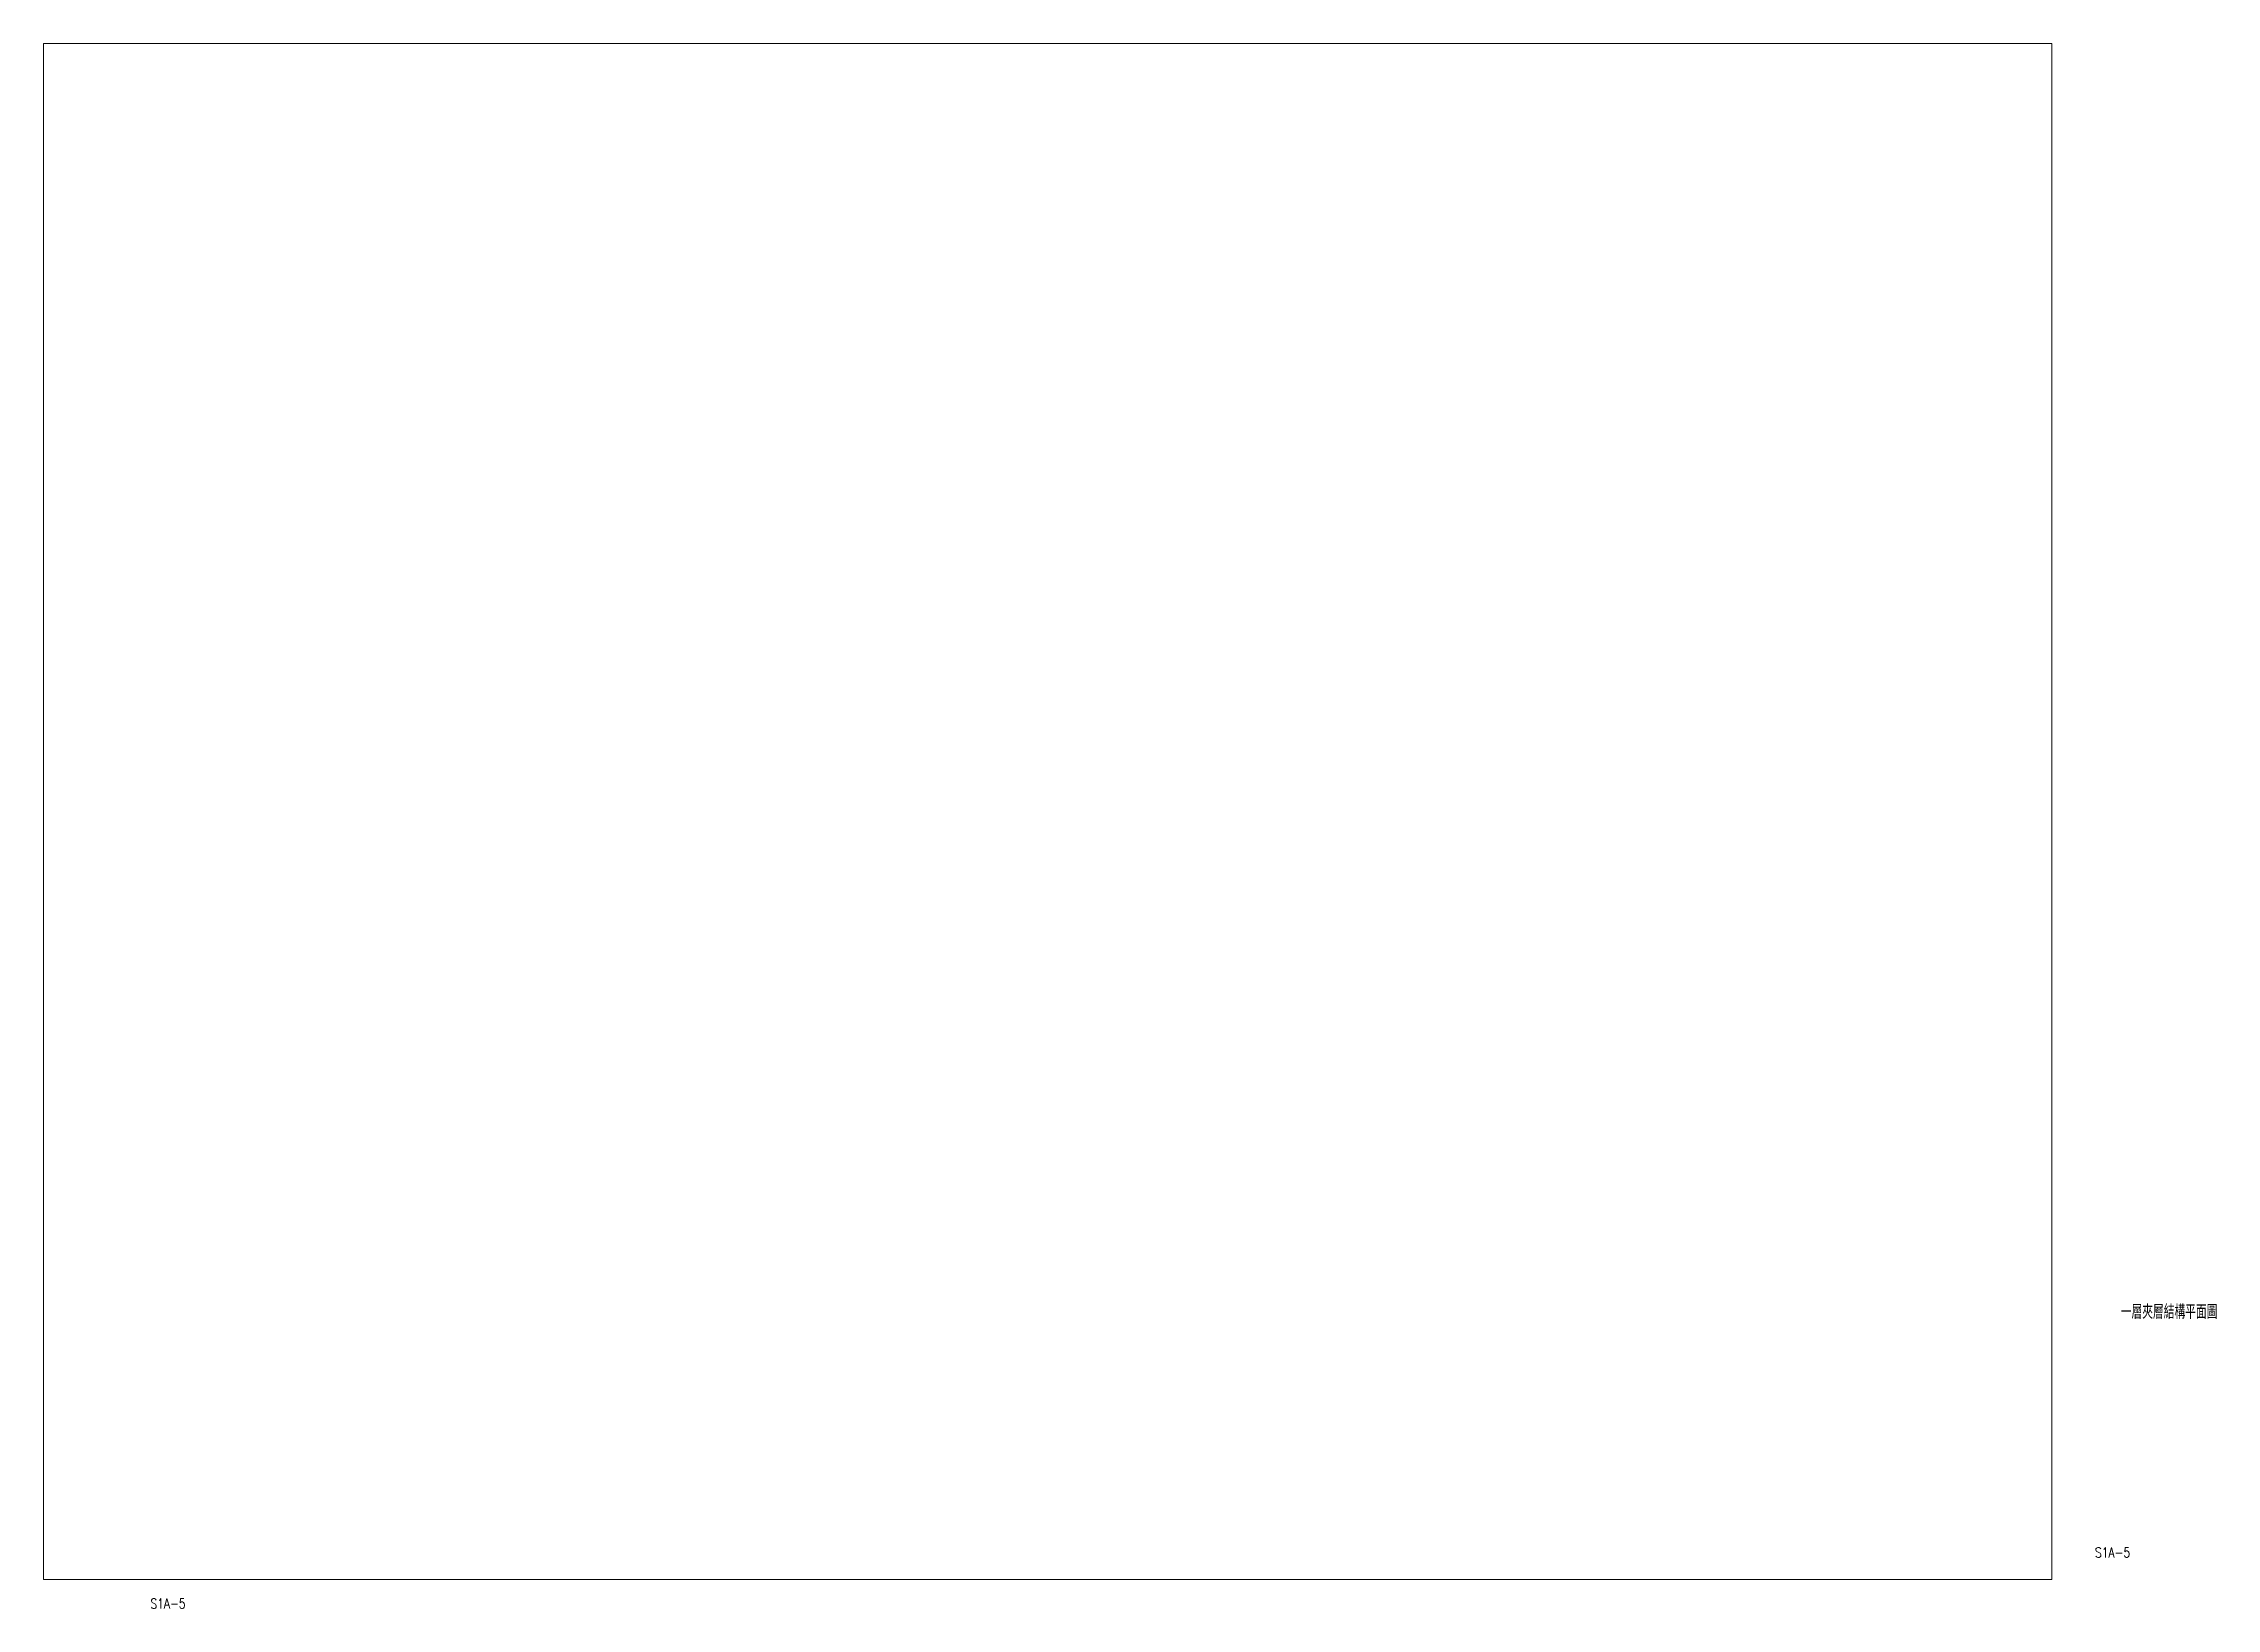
# Paper-space layout 'S1A-5一層夾層結構平面圖' of a CAD drawing. Header units: millimetres. Extents: x 246 to 7939, y 170 to 5710.
import ezdxf
from ezdxf.enums import TextEntityAlignment as Align

# ---------------------------------------------------------------- set-up
doc = ezdxf.new("R2010")
doc.units = ezdxf.units.MM
doc.header["$LTSCALE"] = 100
doc.header["$MEASUREMENT"] = 0
doc.styles.get("Standard").update_dxf_attribs({"font": 'txt.shx', "width": 0.8, "bigfont": 'ae.shx'})

psp = doc.layouts.new('S1A-5一層夾層結構平面圖')

# ---------------------------------------------------------------- texts
at = {"width": 0.8}
for s, height, p in [('一層夾層結構平面圖', 50, (7771.2, 1223.2)), ('S1A-5', 35, (7571.2, 368.6))]:
    psp.add_text(s, height=height, dxfattribs=at).set_placement(p, align=Align.MIDDLE)
psp.add_text('S1A-5', height=35, dxfattribs=at).set_placement((624.8, 159.8), align=Align.BOTTOM_LEFT)

# ---------------------------------------------------------------- viewports
at = {"layer": '0'}
psp.add_viewport(center=(3801.2, 2991.6), size=(7109.8, 5436.91), view_center_point=(5333.87, 40708.27), view_height=8155.3653, dxfattribs=at)
psp.add_viewport(center=(3801.2, 2991.6), size=(7109.8, 5436.91), view_center_point=(-709.42, 37174.28), view_height=1087.382, status=3, dxfattribs=at)

doc.saveas('drawing.dxf')
